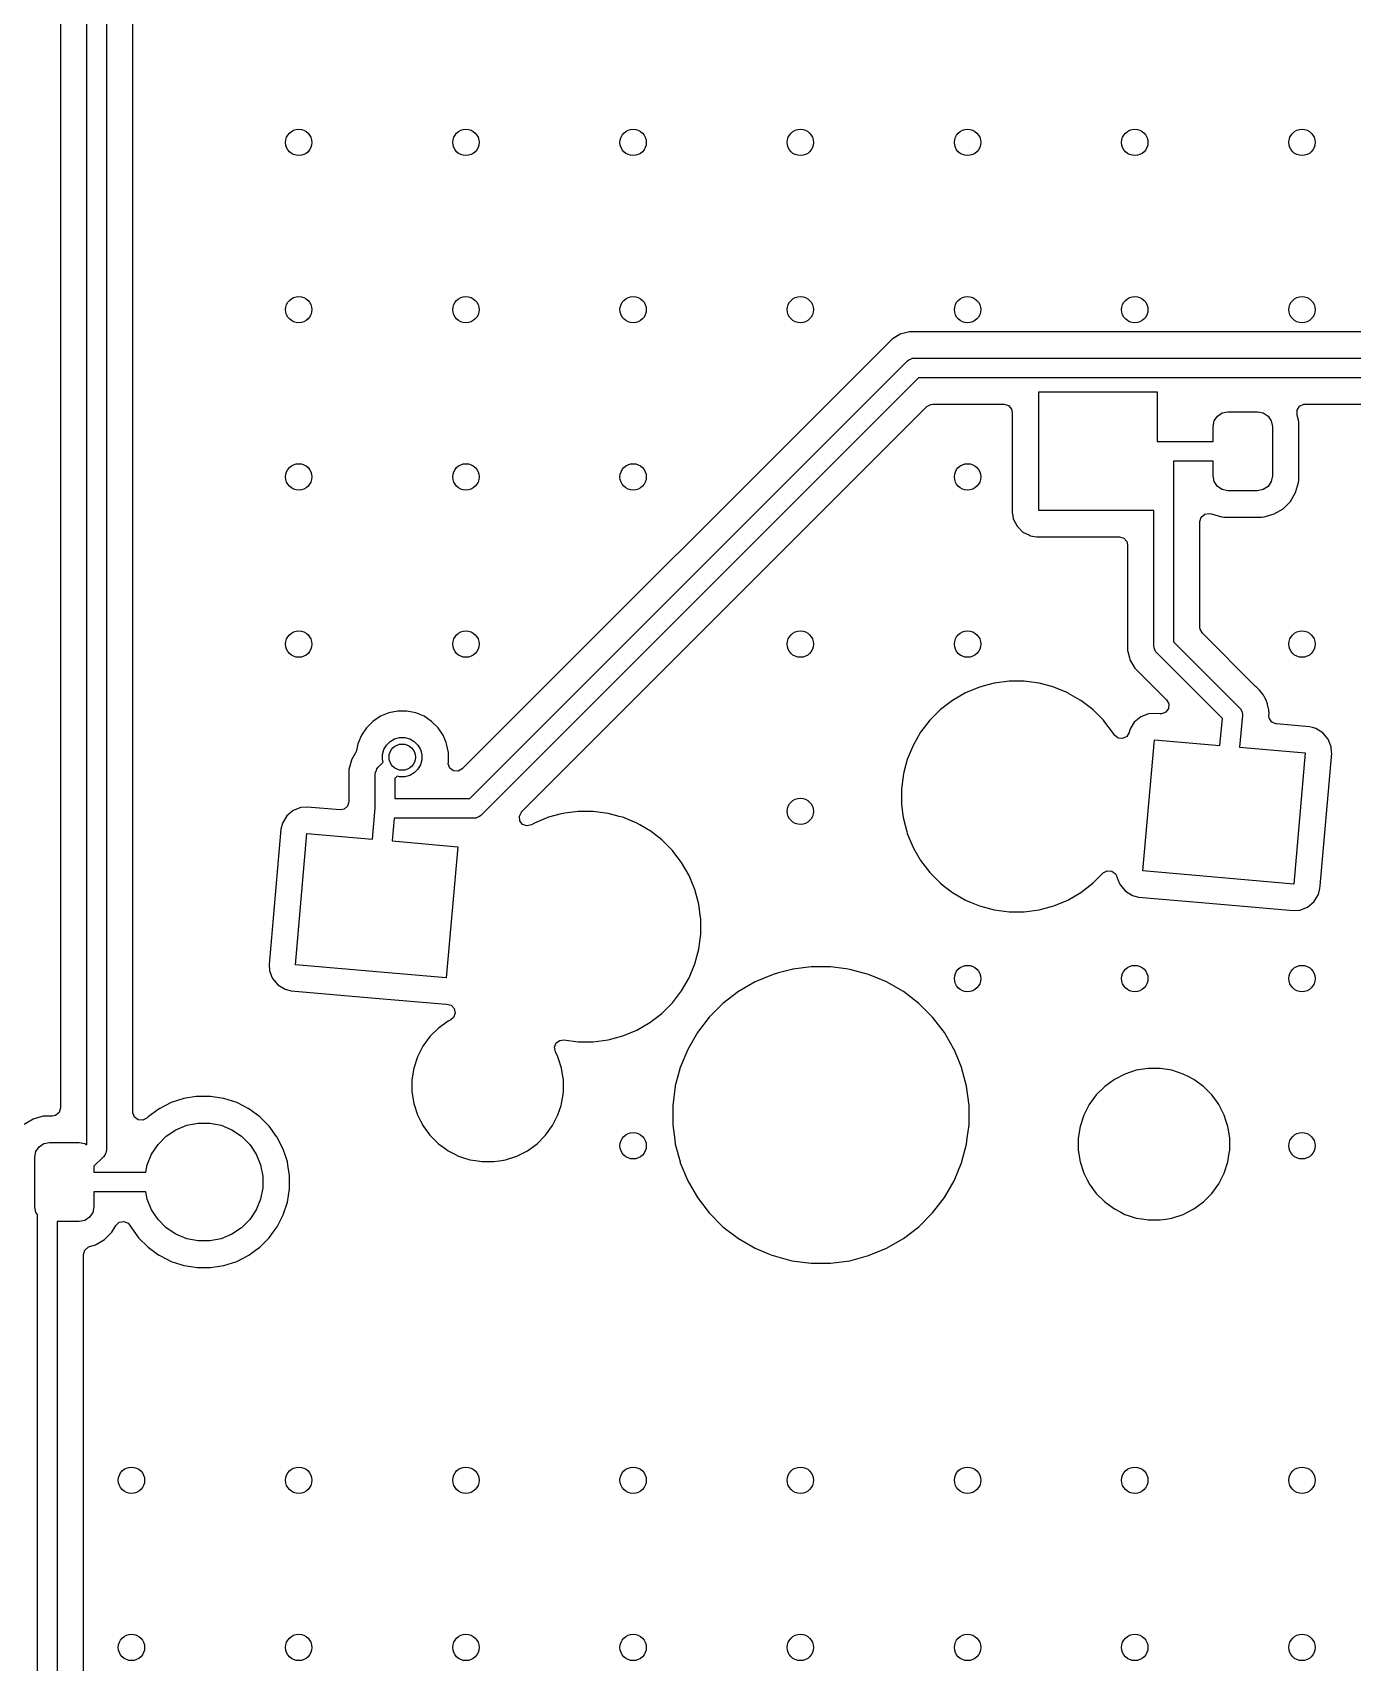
# Model space of a CAD drawing. Extents: x 2.6 to 14.2, y -9.4 to -3.8.
# Drawn here: x 4.124 to 4.913, y -6.439 to -5.465 of the extents above; entities that cross this region are included whole.
import ezdxf

# ---------------------------------------------------------------- set-up
doc = ezdxf.new("R2010")
doc.units = 0
doc.header["$MEASUREMENT"] = 0
doc.layers.add('BLACK', color=7, linetype='CONTINUOUS')

msp = doc.modelspace()

# ---------------------------------------------------------------- linework, layer by layer
at = {"layer": 'BLACK', "linetype": 'CONTINUOUS'}
for p, q in [((4.15646, -6.13001), (4.15646, -5.39039)), ((4.16827, -5.39039), (4.16827, -6.13291)), ((4.14069, -5.40534), (4.14069, -6.10793)), ((4.18404, -6.1105), (4.18404, -5.40534)), ((4.63805, -5.64809), (4.38098, -5.90516)), ((4.64299, -5.64524), (4.63805, -5.64809)), ((4.63805, -5.64809), (4.63805, -5.64809)), ((4.64687, -5.6442), (4.64299, -5.64524)), ((4.64299, -5.64524), (4.64299, -5.64524)), ((4.6485, -5.64376), (4.64687, -5.6442)), ((4.64687, -5.6442), (4.64687, -5.6442)), ((5.07193, -5.64376), (4.6485, -5.64376)), ((4.38555, -5.92289), (4.64718, -5.66126)), ((4.64718, -5.66126), (4.64808, -5.66052)), ((4.64808, -5.66052), (4.64951, -5.65993)), ((4.64951, -5.65993), (4.65021, -5.65964)), ((4.65021, -5.65964), (4.65136, -5.65953)), ((4.65136, -5.65953), (5.08254, -5.65953)), ((4.6538, -5.67134), (4.39217, -5.93298)), ((5.0801, -5.67134), (4.6538, -5.67134)), ((4.72575, -5.75062), (4.72575, -5.67976)), ((4.72575, -5.67976), (4.79662, -5.67976)), ((4.79662, -5.67976), (4.79662, -5.70928)), ((4.41652, -5.93092), (4.65891, -5.68854)), ((4.65891, -5.68854), (4.66132, -5.68722)), ((4.66132, -5.68722), (4.66236, -5.68711)), ((4.66236, -5.68711), (4.7051, -5.68711)), ((4.7051, -5.68711), (4.70774, -5.68788)), ((4.70774, -5.68788), (4.70954, -5.68996)), ((4.70954, -5.68996), (4.70998, -5.69199)), ((4.83555, -5.69224), (4.83894, -5.69157)), ((4.83894, -5.69157), (4.85666, -5.69157)), ((4.85666, -5.69157), (4.86005, -5.69224)), ((4.88025, -5.6906), (4.88175, -5.68829)), ((4.88025, -5.69335), (4.88025, -5.6906)), ((4.88175, -5.68829), (4.88425, -5.68715)), ((4.88425, -5.68715), (4.88493, -5.68711)), ((4.88493, -5.68711), (4.94059, -5.68711)), ((4.70998, -5.69199), (4.70998, -5.75186)), ((4.83008, -5.70043), (4.83076, -5.69704)), ((4.83008, -5.70928), (4.83008, -5.70043)), ((4.83076, -5.69704), (4.83268, -5.69416)), ((4.83268, -5.69416), (4.83555, -5.69224)), ((4.86005, -5.69224), (4.86292, -5.69416)), ((4.86292, -5.69416), (4.86484, -5.69704)), ((4.86484, -5.69704), (4.86552, -5.70043)), ((4.86552, -5.70043), (4.86552, -5.72995)), ((4.88031, -5.69357), (4.88025, -5.69335)), ((4.88117, -5.69654), (4.88031, -5.69357)), ((4.88128, -5.69794), (4.88117, -5.69654)), ((4.88128, -5.73244), (4.88128, -5.69794)), ((4.79662, -5.70928), (4.83008, -5.70928)), ((4.83008, -5.72109), (4.80646, -5.72109)), ((4.80646, -5.72109), (4.80646, -5.82914)), ((4.83008, -5.72995), (4.83008, -5.72109)), ((4.83076, -5.73334), (4.83008, -5.72995)), ((4.86552, -5.72995), (4.86484, -5.73334)), ((4.83268, -5.73622), (4.83076, -5.73334)), ((4.83555, -5.73814), (4.83268, -5.73622)), ((4.83894, -5.73881), (4.83555, -5.73814)), ((4.85666, -5.73881), (4.83894, -5.73881)), ((4.86005, -5.73814), (4.85666, -5.73881)), ((4.86292, -5.73622), (4.86005, -5.73814)), ((4.86484, -5.73334), (4.86292, -5.73622)), ((4.87627, -5.74517), (4.87944, -5.73981)), ((4.87944, -5.73981), (4.88117, -5.73384)), ((4.88117, -5.73384), (4.88128, -5.73244)), ((4.86652, -5.75273), (4.87187, -5.74957)), ((4.87187, -5.74957), (4.87627, -5.74517)), ((4.70998, -5.75186), (4.71031, -5.75389)), ((4.71031, -5.75389), (4.71057, -5.75556)), ((4.71057, -5.75556), (4.71284, -5.76001)), ((4.71284, -5.76001), (4.71284, -5.76001)), ((4.71284, -5.76001), (4.71284, -5.76001)), ((4.71284, -5.76001), (4.71637, -5.76354)), ((4.79465, -5.75062), (4.72575, -5.75062)), ((4.79465, -5.83158), (4.79465, -5.75062)), ((4.82223, -5.7572), (4.823, -5.75456)), ((4.82223, -5.82058), (4.82223, -5.7572)), ((4.823, -5.75456), (4.82508, -5.75276)), ((4.82508, -5.75276), (4.8278, -5.75237)), ((4.8278, -5.75237), (4.82905, -5.75272)), ((4.82905, -5.75272), (4.82908, -5.75273)), ((4.82908, -5.75273), (4.82908, -5.75273)), ((4.82908, -5.75273), (4.83506, -5.75447)), ((4.83506, -5.75447), (4.83645, -5.75458)), ((4.83645, -5.75458), (4.85914, -5.75458)), ((4.85914, -5.75458), (4.86054, -5.75447)), ((4.86054, -5.75447), (4.86652, -5.75273)), ((4.71637, -5.76354), (4.71637, -5.76354)), ((4.71637, -5.76354), (4.71637, -5.76354)), ((4.71637, -5.76354), (4.7202, -5.76549)), ((4.7202, -5.76549), (4.72082, -5.76581)), ((4.72082, -5.76581), (4.72451, -5.76639)), ((4.72451, -5.76639), (4.72451, -5.76639)), ((4.72451, -5.76639), (4.774, -5.76639)), ((4.774, -5.76639), (4.77664, -5.76716)), ((4.77664, -5.76716), (4.77844, -5.76924)), ((4.77844, -5.76924), (4.77888, -5.77127)), ((4.77888, -5.77127), (4.77888, -5.83444)), ((4.82234, -5.82162), (4.82223, -5.82058)), ((4.82366, -5.82404), (4.82234, -5.82162)), ((4.85541, -5.85579), (4.82366, -5.82404)), ((4.77888, -5.83444), (4.77902, -5.83496)), ((4.77902, -5.83496), (4.78006, -5.83882)), ((4.79476, -5.83273), (4.79465, -5.83158)), ((4.79564, -5.83486), (4.79476, -5.83273)), ((4.79638, -5.83576), (4.79564, -5.83486)), ((4.83561, -5.87498), (4.79638, -5.83576)), ((4.80646, -5.82914), (4.8459, -5.86858)), ((4.78006, -5.83882), (4.78027, -5.83963)), ((4.78027, -5.83963), (4.78036, -5.83995)), ((4.78036, -5.83995), (4.78321, -5.84489)), ((4.78321, -5.84489), (4.79745, -5.85912)), ((4.69037, -5.85625), (4.68202, -5.85971)), ((4.69543, -5.85489), (4.69037, -5.85625)), ((4.69909, -5.85391), (4.69543, -5.85489)), ((4.69952, -5.85385), (4.69909, -5.85391)), ((4.70805, -5.85273), (4.69952, -5.85385)), ((4.71708, -5.85273), (4.70805, -5.85273)), ((4.70805, -5.85273), (4.70805, -5.85273)), ((4.72454, -5.85371), (4.71708, -5.85273)), ((4.71708, -5.85273), (4.71708, -5.85273)), ((4.72604, -5.85391), (4.72454, -5.85371)), ((4.7337, -5.85596), (4.72604, -5.85391)), ((4.73477, -5.85625), (4.7337, -5.85596)), ((4.74311, -5.85971), (4.73477, -5.85625)), ((4.85606, -5.85633), (4.85541, -5.85579)), ((4.8565, -5.85664), (4.85606, -5.85633)), ((4.85772, -5.8581), (4.8565, -5.85664)), ((4.6742, -5.86422), (4.66703, -5.86972)), ((4.68202, -5.85971), (4.6742, -5.86422)), ((4.68202, -5.85971), (4.68202, -5.85971)), ((4.74367, -5.86003), (4.74311, -5.85971)), ((4.74311, -5.85971), (4.74311, -5.85971)), ((4.75063, -5.86405), (4.74367, -5.86003)), ((4.75094, -5.86422), (4.75063, -5.86405)), ((4.7581, -5.86972), (4.75094, -5.86422)), ((4.79745, -5.85912), (4.80223, -5.86391)), ((4.80223, -5.86391), (4.80355, -5.86633)), ((4.80355, -5.86633), (4.80335, -5.86907)), ((4.85907, -5.85945), (4.85772, -5.8581)), ((4.85955, -5.86028), (4.85907, -5.85945)), ((4.86017, -5.86101), (4.85955, -5.86028)), ((4.86097, -5.86274), (4.86017, -5.86101)), ((4.86192, -5.86439), (4.86097, -5.86274)), ((4.86217, -5.86532), (4.86192, -5.86439)), ((4.86258, -5.86618), (4.86217, -5.86532)), ((4.86286, -5.86781), (4.86258, -5.86618)), ((4.32756, -5.87673), (4.32372, -5.88057)), ((4.33207, -5.87371), (4.32756, -5.87673)), ((4.32756, -5.87673), (4.32756, -5.87673)), ((4.33709, -5.87163), (4.33207, -5.87371)), ((4.33207, -5.87371), (4.33207, -5.87371)), ((4.34242, -5.87057), (4.33709, -5.87163)), ((4.33709, -5.87163), (4.33709, -5.87163)), ((4.34785, -5.87057), (4.34242, -5.87057)), ((4.34242, -5.87057), (4.34242, -5.87057)), ((4.35318, -5.87163), (4.34785, -5.87057)), ((4.34785, -5.87057), (4.34785, -5.87057)), ((4.3582, -5.87371), (4.35318, -5.87163)), ((4.35318, -5.87163), (4.35318, -5.87163)), ((4.36272, -5.87673), (4.3582, -5.87371)), ((4.3582, -5.87371), (4.3582, -5.87371)), ((4.36656, -5.88057), (4.36272, -5.87673)), ((4.36272, -5.87673), (4.36272, -5.87673)), ((4.66064, -5.87611), (4.65514, -5.88328)), ((4.66703, -5.86972), (4.66064, -5.87611)), ((4.76449, -5.87611), (4.7581, -5.86972)), ((4.7581, -5.86972), (4.7581, -5.86972)), ((4.76534, -5.87722), (4.76449, -5.87611)), ((4.76449, -5.87611), (4.76449, -5.87611)), ((4.76449, -5.87611), (4.76449, -5.87611)), ((4.78675, -5.87407), (4.78292, -5.87728)), ((4.79138, -5.8722), (4.78675, -5.87407)), ((4.79511, -5.87194), (4.79138, -5.8722)), ((4.79836, -5.87223), (4.79511, -5.87194)), ((4.79913, -5.87223), (4.79836, -5.87223)), ((4.80171, -5.87127), (4.79913, -5.87223)), ((4.80335, -5.86907), (4.80171, -5.87127)), ((4.83419, -5.89119), (4.83561, -5.87498)), ((4.8459, -5.86858), (4.84664, -5.86947)), ((4.84761, -5.87327), (4.84595, -5.89222)), ((4.84664, -5.86947), (4.84674, -5.86972)), ((4.84674, -5.86972), (4.84691, -5.86992)), ((4.84691, -5.86992), (4.84718, -5.87077)), ((4.84718, -5.87077), (4.84752, -5.8716)), ((4.84752, -5.8716), (4.84752, -5.87186)), ((4.84752, -5.87186), (4.8476, -5.87211)), ((4.8476, -5.87211), (4.84761, -5.87327)), ((4.86287, -5.86785), (4.86286, -5.86781)), ((4.86296, -5.86827), (4.86287, -5.86785)), ((4.8634, -5.8699), (4.86296, -5.86827)), ((4.8634, -5.87043), (4.8634, -5.8699)), ((4.8634, -5.8699), (4.8634, -5.8699)), ((4.86341, -5.87048), (4.8634, -5.87043)), ((4.8634, -5.8705), (4.86341, -5.87048)), ((4.86341, -5.87089), (4.8634, -5.8705)), ((4.86357, -5.8718), (4.86341, -5.87089)), ((4.86344, -5.87327), (4.86357, -5.8718)), ((4.86344, -5.87351), (4.86344, -5.87327)), ((4.86362, -5.87448), (4.86344, -5.87351)), ((4.86366, -5.87489), (4.86362, -5.87448)), ((4.8637, -5.87495), (4.86366, -5.87489)), ((4.86372, -5.87508), (4.8637, -5.87495)), ((4.86447, -5.87611), (4.86372, -5.87508)), ((4.86518, -5.87718), (4.86447, -5.87611)), ((4.3207, -5.88509), (4.31862, -5.89011)), ((4.32372, -5.88057), (4.3207, -5.88509)), ((4.3207, -5.88509), (4.3207, -5.88509)), ((4.32372, -5.88057), (4.32372, -5.88057)), ((4.34062, -5.88724), (4.3436, -5.88644)), ((4.3436, -5.88644), (4.34668, -5.88644)), ((4.34668, -5.88644), (4.34966, -5.88724)), ((4.36958, -5.88509), (4.36656, -5.88057)), ((4.36656, -5.88057), (4.36656, -5.88057)), ((4.37137, -5.88943), (4.36958, -5.88509)), ((4.36958, -5.88509), (4.36958, -5.88509)), ((4.65514, -5.88328), (4.65062, -5.8911)), ((4.76999, -5.88328), (4.76534, -5.87722)), ((4.77082, -5.88472), (4.76999, -5.88328)), ((4.76999, -5.88328), (4.76999, -5.88328)), ((4.76999, -5.88328), (4.76999, -5.88328)), ((4.77106, -5.88509), (4.77082, -5.88472)), ((4.77321, -5.8868), (4.77106, -5.88509)), ((4.7784, -5.88583), (4.77595, -5.88708)), ((4.77979, -5.88346), (4.7784, -5.88583)), ((4.78027, -5.88152), (4.77979, -5.88346)), ((4.78292, -5.87728), (4.78027, -5.88152)), ((4.78027, -5.88152), (4.78027, -5.88152)), ((4.86527, -5.87722), (4.86518, -5.87718)), ((4.86534, -5.87731), (4.86527, -5.87722)), ((4.86653, -5.87777), (4.86534, -5.87731)), ((4.8677, -5.87829), (4.86653, -5.87777)), ((4.8678, -5.87827), (4.8677, -5.87829)), ((4.8679, -5.87831), (4.8678, -5.87827)), ((4.88778, -5.88005), (4.8679, -5.87831)), ((4.88959, -5.8805), (4.88778, -5.88005)), ((4.88778, -5.88005), (4.88778, -5.88005)), ((4.88778, -5.88005), (4.88778, -5.88005)), ((4.88778, -5.88005), (4.88778, -5.88005)), ((4.89141, -5.88095), (4.88959, -5.8805)), ((4.89565, -5.8836), (4.89141, -5.88095)), ((4.89141, -5.88095), (4.89141, -5.88095)), ((4.89886, -5.88743), (4.89565, -5.8836)), ((4.31726, -5.89561), (4.3149, -5.8997)), ((4.31778, -5.89432), (4.31726, -5.89561)), ((4.31782, -5.89412), (4.31777, -5.89425)), ((4.31777, -5.89425), (4.31778, -5.89432)), ((4.31862, -5.89011), (4.31782, -5.89412)), ((4.31862, -5.89011), (4.31862, -5.89011)), ((4.33343, -5.89661), (4.33423, -5.89363)), ((4.33423, -5.89363), (4.33577, -5.89096)), ((4.33577, -5.89096), (4.33795, -5.88878)), ((4.33795, -5.88878), (4.34062, -5.88724)), ((4.34966, -5.88724), (4.35233, -5.88878)), ((4.35233, -5.88878), (4.35451, -5.89096)), ((4.35451, -5.89096), (4.35605, -5.89363)), ((4.35605, -5.89363), (4.35685, -5.89661)), ((4.37166, -5.89011), (4.37137, -5.88943)), ((4.37272, -5.89544), (4.37166, -5.89011)), ((4.37166, -5.89011), (4.37166, -5.89011)), ((4.37166, -5.89011), (4.37166, -5.89011)), ((4.37272, -5.90087), (4.37272, -5.89544)), ((4.65062, -5.8911), (4.64717, -5.89945)), ((4.65062, -5.8911), (4.65062, -5.8911)), ((4.77595, -5.88708), (4.77321, -5.8868)), ((4.7881, -5.9662), (4.79497, -5.88776)), ((4.79497, -5.88776), (4.83419, -5.89119)), ((4.84595, -5.89222), (4.88517, -5.89565)), ((4.88517, -5.89565), (4.87831, -5.97409)), ((4.89406, -5.975), (4.90099, -5.89579)), ((4.90073, -5.89206), (4.89886, -5.88743)), ((4.90096, -5.89542), (4.90073, -5.89206)), ((4.90099, -5.89579), (4.90096, -5.89542)), ((4.31472, -5.90001), (4.31324, -5.90552)), ((4.31324, -5.90552), (4.31324, -5.90552)), ((4.31324, -5.90552), (4.31324, -5.92484)), ((4.3149, -5.8997), (4.31472, -5.90001)), ((4.31472, -5.90001), (4.31472, -5.90001)), ((4.31472, -5.90001), (4.31472, -5.90001)), ((4.31472, -5.90001), (4.31472, -5.90001)), ((4.3149, -5.8997), (4.3149, -5.8997)), ((4.32913, -5.90722), (4.32966, -5.90593)), ((4.32966, -5.90593), (4.33001, -5.90509)), ((4.33001, -5.90509), (4.33074, -5.9042)), ((4.33074, -5.9042), (4.33381, -5.90113)), ((4.33343, -5.8997), (4.33343, -5.89661)), ((4.33381, -5.90113), (4.33343, -5.8997)), ((4.35451, -5.90534), (4.35233, -5.90752)), ((4.35605, -5.90267), (4.35451, -5.90534)), ((4.35685, -5.8997), (4.35605, -5.90267)), ((4.35685, -5.89661), (4.35685, -5.8997)), ((4.37266, -5.90206), (4.37272, -5.90111)), ((4.37362, -5.90464), (4.37266, -5.90206)), ((4.37269, -5.90111), (4.37272, -5.90087)), ((4.37272, -5.90111), (4.37269, -5.90111)), ((4.37582, -5.90628), (4.37362, -5.90464)), ((4.38098, -5.90516), (4.37856, -5.90648)), ((4.64635, -5.90248), (4.64513, -5.90705)), ((4.64717, -5.89945), (4.64635, -5.90248)), ((4.32901, -5.90837), (4.32913, -5.90722)), ((4.32901, -5.92854), (4.32901, -5.90837)), ((4.34216, -5.90948), (4.34082, -5.91082)), ((4.34082, -5.91082), (4.34082, -5.92289)), ((4.3436, -5.90986), (4.34216, -5.90948)), ((4.34668, -5.90986), (4.3436, -5.90986)), ((4.34966, -5.90907), (4.34668, -5.90986)), ((4.35233, -5.90752), (4.34966, -5.90907)), ((4.37856, -5.90648), (4.37582, -5.90628)), ((4.64483, -5.90818), (4.64365, -5.91713)), ((4.64513, -5.90705), (4.64483, -5.90818)), ((4.64483, -5.90818), (4.64483, -5.90818)), ((4.31324, -5.92484), (4.31247, -5.92748)), ((4.34082, -5.92289), (4.38555, -5.92289)), ((4.64365, -5.91713), (4.64365, -5.92617)), ((4.27611, -5.93333), (4.27346, -5.93756)), ((4.27993, -5.93012), (4.27611, -5.93333)), ((4.28456, -5.92824), (4.27993, -5.93012)), ((4.28829, -5.92798), (4.28456, -5.92824)), ((4.30794, -5.9297), (4.28829, -5.92798)), ((4.31039, -5.92928), (4.30794, -5.9297)), ((4.31247, -5.92748), (4.31039, -5.92928)), ((4.32738, -5.94723), (4.32901, -5.92854)), ((4.34033, -5.9347), (4.33914, -5.94826)), ((4.38799, -5.9347), (4.34033, -5.9347)), ((4.38914, -5.93459), (4.38799, -5.9347)), ((4.39003, -5.93423), (4.38914, -5.93459)), ((4.39127, -5.93371), (4.39003, -5.93423)), ((4.39217, -5.93298), (4.39127, -5.93371)), ((4.41518, -5.93345), (4.41644, -5.931)), ((4.41544, -5.93619), (4.41518, -5.93345)), ((4.41644, -5.931), (4.41652, -5.93092)), ((4.4326, -5.93408), (4.42426, -5.93754)), ((4.4402, -5.93204), (4.4326, -5.93408)), ((4.44133, -5.93174), (4.4402, -5.93204)), ((4.44237, -5.93161), (4.44133, -5.93174)), ((4.45028, -5.93056), (4.44237, -5.93161)), ((4.45029, -5.93056), (4.45028, -5.93056)), ((4.45932, -5.93056), (4.45029, -5.93056)), ((4.46678, -5.93155), (4.45932, -5.93056)), ((4.45932, -5.93056), (4.45932, -5.93056)), ((4.46828, -5.93174), (4.46678, -5.93155)), ((4.47495, -5.93353), (4.46828, -5.93174)), ((4.477, -5.93408), (4.47495, -5.93353)), ((4.48535, -5.93754), (4.477, -5.93408)), ((4.64365, -5.92617), (4.64455, -5.933)), ((4.64455, -5.933), (4.64483, -5.93512)), ((4.64483, -5.93512), (4.64683, -5.94259)), ((4.27256, -5.94119), (4.26548, -6.0221)), ((4.27346, -5.93756), (4.27256, -5.94119)), ((4.27256, -5.94119), (4.27256, -5.94119)), ((4.27346, -5.93756), (4.27346, -5.93756)), ((4.28129, -6.02224), (4.28815, -5.9438)), ((4.28815, -5.9438), (4.32738, -5.94723)), ((4.41714, -5.93835), (4.41544, -5.93619)), ((4.41974, -5.93925), (4.41714, -5.93835)), ((4.42241, -5.9386), (4.41974, -5.93925)), ((4.42426, -5.93754), (4.42241, -5.9386)), ((4.42426, -5.93754), (4.42426, -5.93754)), ((4.48719, -5.9386), (4.48535, -5.93754)), ((4.48535, -5.93754), (4.48535, -5.93754)), ((4.49171, -5.94121), (4.48719, -5.9386)), ((4.49317, -5.94205), (4.49171, -5.94121)), ((4.50034, -5.94755), (4.49317, -5.94205)), ((4.64683, -5.94259), (4.64717, -5.94385)), ((4.64717, -5.94385), (4.65062, -5.9522)), ((4.33914, -5.94826), (4.37836, -5.95169)), ((4.37836, -5.95169), (4.3715, -6.03013)), ((4.50673, -5.95394), (4.50034, -5.94755)), ((4.50034, -5.94755), (4.50034, -5.94755)), ((4.50826, -5.95594), (4.50673, -5.95394)), ((4.50673, -5.95394), (4.50673, -5.95394)), ((4.50673, -5.95394), (4.50673, -5.95394)), ((4.65062, -5.9522), (4.65062, -5.9522)), ((4.65062, -5.9522), (4.65163, -5.95394)), ((4.65163, -5.95394), (4.65482, -5.95947)), ((4.51223, -5.96111), (4.50826, -5.95594)), ((4.51674, -5.96893), (4.51223, -5.96111)), ((4.51223, -5.96111), (4.51223, -5.96111)), ((4.51223, -5.96111), (4.51223, -5.96111)), ((4.65482, -5.95947), (4.65514, -5.96002)), ((4.65514, -5.96002), (4.66064, -5.96719)), ((4.51675, -5.96893), (4.51674, -5.96893)), ((4.51674, -5.96893), (4.51674, -5.96893)), ((4.51799, -5.97194), (4.51675, -5.96893)), ((4.5202, -5.97728), (4.51799, -5.97194)), ((4.66064, -5.96719), (4.66064, -5.96719)), ((4.66064, -5.96719), (4.66703, -5.97358)), ((4.66703, -5.97358), (4.66703, -5.97358)), ((4.66703, -5.97358), (4.66703, -5.97358)), ((4.66703, -5.97358), (4.66872, -5.97487)), ((4.75094, -5.97908), (4.7581, -5.97358)), ((4.7581, -5.97358), (4.76432, -5.96736)), ((4.76432, -5.96736), (4.76674, -5.96604)), ((4.76674, -5.96604), (4.76948, -5.96623)), ((4.76948, -5.96623), (4.77168, -5.96788)), ((4.77168, -5.96788), (4.7724, -5.96943)), ((4.7724, -5.96943), (4.77241, -5.96943)), ((4.77241, -5.96943), (4.77243, -5.96949)), ((4.77243, -5.96949), (4.77253, -5.96971)), ((4.77253, -5.96971), (4.77255, -5.96979)), ((4.77255, -5.96979), (4.77255, -5.96979)), ((4.77255, -5.96979), (4.77315, -5.97129)), ((4.77315, -5.97129), (4.77413, -5.9737)), ((4.77413, -5.9737), (4.77442, -5.97442)), ((4.77442, -5.97442), (4.77763, -5.97825)), ((4.87831, -5.97409), (4.7881, -5.9662)), ((4.52254, -5.98601), (4.5202, -5.97728)), ((4.66872, -5.97487), (4.6742, -5.97908)), ((4.6742, -5.97908), (4.6742, -5.97908)), ((4.6742, -5.97908), (4.6742, -5.97908)), ((4.6742, -5.97908), (4.68202, -5.98359)), ((4.68202, -5.98359), (4.68202, -5.98359)), ((4.68202, -5.98359), (4.68202, -5.98359)), ((4.68202, -5.98359), (4.68534, -5.98497)), ((4.73477, -5.98705), (4.74311, -5.98359)), ((4.74311, -5.98359), (4.75094, -5.97908)), ((4.77763, -5.97825), (4.78187, -5.98089)), ((4.78187, -5.98089), (4.78549, -5.9818)), ((4.78549, -5.9818), (4.78549, -5.9818)), ((4.78549, -5.9818), (4.78549, -5.9818)), ((4.78549, -5.9818), (4.78549, -5.9818)), ((4.78549, -5.9818), (4.82065, -5.98487)), ((4.89036, -5.98456), (4.89301, -5.98033)), ((4.89301, -5.98033), (4.89391, -5.9767)), ((4.89391, -5.9767), (4.89406, -5.975)), ((4.52341, -5.99262), (4.52254, -5.98601)), ((4.5237, -5.99481), (4.52341, -5.99262)), ((4.68534, -5.98497), (4.69037, -5.98705)), ((4.69037, -5.98705), (4.69909, -5.98939)), ((4.69909, -5.98939), (4.70805, -5.99057)), ((4.70805, -5.99057), (4.70805, -5.99057)), ((4.70805, -5.99057), (4.71708, -5.99057)), ((4.71708, -5.99057), (4.72604, -5.98939)), ((4.71708, -5.99057), (4.71708, -5.99057)), ((4.72604, -5.98939), (4.73477, -5.98705)), ((4.82065, -5.98487), (4.87817, -5.98991)), ((4.87817, -5.98991), (4.8819, -5.98965)), ((4.8819, -5.98965), (4.88653, -5.98777)), ((4.88653, -5.98777), (4.89036, -5.98456)), ((4.52372, -5.99496), (4.5237, -5.99481)), ((4.52372, -6.004), (4.52372, -5.99496)), ((4.5202, -6.02168), (4.52254, -6.01295)), ((4.52254, -6.01295), (4.52372, -6.004)), ((4.26548, -6.0221), (4.26574, -6.02583)), ((4.3715, -6.03013), (4.28129, -6.02224)), ((4.51674, -6.03003), (4.5202, -6.02168)), ((4.26574, -6.02583), (4.26743, -6.03003)), ((4.26743, -6.03003), (4.26761, -6.03046)), ((4.26761, -6.03046), (4.27082, -6.03429)), ((4.51223, -6.03785), (4.51674, -6.03003)), ((4.55624, -6.03254), (4.54619, -6.03834)), ((4.56697, -6.02809), (4.55624, -6.03254)), ((4.55624, -6.03254), (4.55624, -6.03254)), ((4.57026, -6.02721), (4.56697, -6.02809)), ((4.56697, -6.02809), (4.56697, -6.02809)), ((4.57819, -6.02509), (4.57026, -6.02721)), ((4.57875, -6.02501), (4.57819, -6.02509)), ((4.58971, -6.02357), (4.57875, -6.02501)), ((4.60132, -6.02357), (4.58971, -6.02357)), ((4.58971, -6.02357), (4.58971, -6.02357)), ((4.61056, -6.02479), (4.60132, -6.02357)), ((4.60132, -6.02357), (4.60132, -6.02357)), ((4.61284, -6.02509), (4.61056, -6.02479)), ((4.62406, -6.02809), (4.61284, -6.02509)), ((4.63479, -6.03254), (4.62406, -6.02809)), ((4.62406, -6.02809), (4.62406, -6.02809)), ((4.62406, -6.02809), (4.62406, -6.02809)), ((4.64485, -6.03834), (4.63479, -6.03254)), ((4.63479, -6.03254), (4.63479, -6.03254)), ((4.27082, -6.03429), (4.27505, -6.03694)), ((4.27505, -6.03694), (4.27868, -6.03784)), ((4.27868, -6.03784), (4.27868, -6.03784)), ((4.27868, -6.03784), (4.27868, -6.03784)), ((4.27868, -6.03784), (4.27868, -6.03784)), ((4.27868, -6.03784), (4.32893, -6.04224)), ((4.32893, -6.04224), (4.37136, -6.04595)), ((4.50673, -6.04502), (4.51223, -6.03785)), ((4.54619, -6.03834), (4.53697, -6.04542)), ((4.65406, -6.04542), (4.64485, -6.03834)), ((4.37136, -6.04595), (4.37166, -6.04593)), ((4.37166, -6.04593), (4.37435, -6.04652)), ((4.37435, -6.04652), (4.37629, -6.04846)), ((4.37687, -6.05115), (4.3759, -6.05373)), ((4.37629, -6.04846), (4.37687, -6.05115)), ((4.49317, -6.05691), (4.50034, -6.05141)), ((4.50034, -6.05141), (4.50673, -6.04502)), ((4.50034, -6.05141), (4.50034, -6.05141)), ((4.50034, -6.05141), (4.50034, -6.05141)), ((4.50673, -6.04502), (4.50673, -6.04502)), ((4.50673, -6.04502), (4.50673, -6.04502)), ((4.53697, -6.04542), (4.52876, -6.05363)), ((4.53697, -6.04542), (4.53697, -6.04542)), ((4.66227, -6.05363), (4.65406, -6.04542)), ((4.65406, -6.04542), (4.65406, -6.04542)), ((4.36677, -6.06019), (4.36173, -6.06523)), ((4.37254, -6.056), (4.36677, -6.06019)), ((4.36677, -6.06019), (4.36677, -6.06019)), ((4.37422, -6.05515), (4.37254, -6.056)), ((4.3759, -6.05373), (4.37422, -6.05515)), ((4.477, -6.06488), (4.48535, -6.06142)), ((4.48535, -6.06142), (4.49317, -6.05691)), ((4.52876, -6.05363), (4.52169, -6.06284)), ((4.52876, -6.05363), (4.52876, -6.05363)), ((4.66934, -6.06284), (4.66227, -6.05363)), ((4.66227, -6.05363), (4.66227, -6.05363)), ((4.35754, -6.071), (4.3543, -6.07735)), ((4.36173, -6.06523), (4.35754, -6.071)), ((4.36173, -6.06523), (4.36173, -6.06523)), ((4.4362, -6.07162), (4.43724, -6.06907)), ((4.43671, -6.07432), (4.4362, -6.07162)), ((4.43724, -6.06907), (4.43948, -6.06749)), ((4.43948, -6.06749), (4.4417, -6.06727)), ((4.4417, -6.06727), (4.45029, -6.0684)), ((4.45029, -6.0684), (4.45029, -6.0684)), ((4.45029, -6.0684), (4.45932, -6.0684)), ((4.45932, -6.0684), (4.46828, -6.06722)), ((4.45932, -6.0684), (4.45932, -6.0684)), ((4.46828, -6.06722), (4.477, -6.06488)), ((4.52169, -6.06284), (4.51588, -6.0729)), ((4.6749, -6.07246), (4.66934, -6.06284)), ((4.3543, -6.07735), (4.3521, -6.08414)), ((4.3543, -6.07735), (4.3543, -6.07735)), ((4.43825, -6.07735), (4.43671, -6.07432)), ((4.43865, -6.07857), (4.43825, -6.07735)), ((4.43825, -6.07735), (4.43825, -6.07735)), ((4.44046, -6.08414), (4.43865, -6.07857)), ((4.51588, -6.0729), (4.51144, -6.08363)), ((4.51588, -6.0729), (4.51588, -6.0729)), ((4.67515, -6.0729), (4.6749, -6.07246)), ((4.67734, -6.07818), (4.67515, -6.0729)), ((4.67939, -6.08313), (4.67734, -6.07818)), ((4.3521, -6.08414), (4.35098, -6.09118)), ((4.35098, -6.09118), (4.35098, -6.09831)), ((4.44088, -6.08678), (4.44046, -6.08414)), ((4.44157, -6.09118), (4.44088, -6.08678)), ((4.44157, -6.09831), (4.44157, -6.09118)), ((4.51144, -6.08363), (4.50846, -6.09472)), ((4.51144, -6.08363), (4.51144, -6.08363)), ((4.6796, -6.08363), (4.67939, -6.08313)), ((4.6826, -6.09485), (4.6796, -6.08363)), ((4.77101, -6.09086), (4.76525, -6.09505)), ((4.77737, -6.08763), (4.77101, -6.09086)), ((4.78415, -6.08542), (4.77737, -6.08763)), ((4.77737, -6.08763), (4.77737, -6.08763)), ((4.79119, -6.08431), (4.78415, -6.08542)), ((4.79832, -6.08431), (4.79119, -6.08431)), ((4.79119, -6.08431), (4.79119, -6.08431)), ((4.80536, -6.08542), (4.79832, -6.08431)), ((4.79832, -6.08431), (4.79832, -6.08431)), ((4.81214, -6.08763), (4.80536, -6.08542)), ((4.8156, -6.08939), (4.81214, -6.08763)), ((4.81214, -6.08763), (4.81214, -6.08763)), ((4.81849, -6.09086), (4.8156, -6.08939)), ((4.82426, -6.09505), (4.81849, -6.09086)), ((4.81849, -6.09086), (4.81849, -6.09086)), ((4.81849, -6.09086), (4.81849, -6.09086)), ((4.22189, -6.10109), (4.21455, -6.10226)), ((4.22251, -6.101), (4.22189, -6.10109)), ((4.23057, -6.101), (4.22251, -6.101)), ((4.23166, -6.10117), (4.23057, -6.101)), ((4.23853, -6.10226), (4.23166, -6.10117)), ((4.35098, -6.09831), (4.3521, -6.10535)), ((4.44046, -6.10535), (4.44112, -6.10114)), ((4.44112, -6.10114), (4.44157, -6.09831)), ((4.50843, -6.09485), (4.50691, -6.10637)), ((4.50846, -6.09472), (4.50843, -6.09485)), ((4.50843, -6.09485), (4.50843, -6.09485)), ((4.68412, -6.10637), (4.6826, -6.09485)), ((4.76021, -6.1001), (4.75601, -6.10586)), ((4.76525, -6.09505), (4.76021, -6.1001)), ((4.76021, -6.1001), (4.76021, -6.1001)), ((4.76525, -6.09505), (4.76525, -6.09505)), ((4.8293, -6.1001), (4.82426, -6.09505)), ((4.82426, -6.09505), (4.82426, -6.09505)), ((4.83265, -6.1047), (4.8293, -6.1001)), ((4.8293, -6.1001), (4.8293, -6.1001)), ((4.13992, -6.11056), (4.13784, -6.11237)), ((4.14069, -6.10793), (4.13992, -6.11056)), ((4.18405, -6.11085), (4.18404, -6.1105)), ((4.18501, -6.11343), (4.18405, -6.11085)), ((4.1997, -6.10841), (4.19318, -6.11314)), ((4.20688, -6.10475), (4.1997, -6.10841)), ((4.21455, -6.10226), (4.20688, -6.10475)), ((4.24619, -6.10475), (4.23853, -6.10226)), ((4.25051, -6.10694), (4.24619, -6.10475)), ((4.25337, -6.10841), (4.25051, -6.10694)), ((4.25989, -6.11314), (4.25337, -6.10841)), ((4.25337, -6.10841), (4.25337, -6.10841)), ((4.25337, -6.10841), (4.25337, -6.10841)), ((4.3521, -6.10535), (4.3543, -6.11213)), ((4.43825, -6.11213), (4.44013, -6.10637)), ((4.44013, -6.10637), (4.44046, -6.10535)), ((4.50691, -6.10637), (4.50691, -6.11798)), ((4.68412, -6.11798), (4.68412, -6.10637)), ((4.75601, -6.10586), (4.75278, -6.11222)), ((4.83349, -6.10586), (4.83265, -6.1047)), ((4.83551, -6.10982), (4.83349, -6.10586)), ((4.83673, -6.11222), (4.83551, -6.10982)), ((4.12436, -6.11465), (4.119, -6.11782)), ((4.13033, -6.11292), (4.12436, -6.11465)), ((4.12436, -6.11465), (4.12436, -6.11465)), ((4.13173, -6.11281), (4.13033, -6.11292)), ((4.13581, -6.11281), (4.13173, -6.11281)), ((4.13173, -6.11281), (4.13173, -6.11281)), ((4.13784, -6.11237), (4.13581, -6.11281)), ((4.18722, -6.11508), (4.18501, -6.11343)), ((4.18996, -6.11527), (4.18722, -6.11508)), ((4.19237, -6.11395), (4.18996, -6.11527)), ((4.19318, -6.11314), (4.19237, -6.11395)), ((4.19318, -6.11314), (4.19318, -6.11314)), ((4.20984, -6.12095), (4.21625, -6.11829)), ((4.21625, -6.11829), (4.22307, -6.11693)), ((4.22307, -6.11693), (4.23001, -6.11693)), ((4.23001, -6.11693), (4.23683, -6.11829)), ((4.23683, -6.11829), (4.24324, -6.12095)), ((4.26559, -6.11884), (4.25989, -6.11314)), ((4.27003, -6.12494), (4.26559, -6.11884)), ((4.3543, -6.11213), (4.3543, -6.11213)), ((4.3543, -6.11213), (4.35613, -6.11572)), ((4.35613, -6.11572), (4.3572, -6.11782)), ((4.3572, -6.11782), (4.35754, -6.11848)), ((4.35754, -6.11848), (4.36173, -6.12425)), ((4.43083, -6.12425), (4.43502, -6.11848)), ((4.43502, -6.11848), (4.43825, -6.11213)), ((4.50691, -6.11798), (4.50809, -6.1269)), ((4.68306, -6.12604), (4.68412, -6.11798)), ((4.75057, -6.119), (4.74946, -6.12604)), ((4.75278, -6.11222), (4.75057, -6.119)), ((4.75278, -6.11222), (4.75278, -6.11222)), ((4.83777, -6.11541), (4.83673, -6.11222)), ((4.83673, -6.11222), (4.83673, -6.11222)), ((4.83893, -6.119), (4.83777, -6.11541)), ((4.83927, -6.1211), (4.83893, -6.119)), ((4.12795, -6.13117), (4.13083, -6.12925)), ((4.13083, -6.12925), (4.13422, -6.12857)), ((4.13422, -6.12857), (4.15193, -6.12857)), ((4.15193, -6.12857), (4.15532, -6.12925)), ((4.15532, -6.12925), (4.15646, -6.13001)), ((4.19529, -6.13549), (4.19915, -6.12972)), ((4.19915, -6.12972), (4.20406, -6.12481)), ((4.20406, -6.12481), (4.20984, -6.12095)), ((4.24324, -6.12095), (4.24902, -6.12481)), ((4.24902, -6.12481), (4.25393, -6.12972)), ((4.25393, -6.12972), (4.25779, -6.13549)), ((4.27033, -6.12536), (4.27003, -6.12494)), ((4.27244, -6.1295), (4.27033, -6.12536)), ((4.27399, -6.13254), (4.27244, -6.1295)), ((4.36173, -6.12425), (4.36173, -6.12425)), ((4.36173, -6.12425), (4.36677, -6.12929)), ((4.36677, -6.12929), (4.36677, -6.12929)), ((4.36677, -6.12929), (4.37153, -6.13275)), ((4.42002, -6.13348), (4.42578, -6.12929)), ((4.42578, -6.12929), (4.43083, -6.12425)), ((4.50809, -6.1269), (4.50843, -6.1295)), ((4.50843, -6.1295), (4.5113, -6.14021)), ((4.6796, -6.14071), (4.6826, -6.1295)), ((4.6826, -6.1295), (4.68306, -6.12604)), ((4.74946, -6.12604), (4.74946, -6.13317)), ((4.84005, -6.12604), (4.83927, -6.1211)), ((4.84005, -6.13317), (4.84005, -6.12604)), ((4.12536, -6.13743), (4.12603, -6.13404)), ((4.12536, -6.16696), (4.12536, -6.13743)), ((4.12603, -6.13404), (4.12795, -6.13117)), ((4.16654, -6.13708), (4.16079, -6.14283)), ((4.16728, -6.13619), (4.16654, -6.13708)), ((4.1679, -6.13468), (4.16728, -6.13619)), ((4.16816, -6.13406), (4.1679, -6.13468)), ((4.16827, -6.13291), (4.16816, -6.13406)), ((4.19263, -6.14191), (4.19529, -6.13549)), ((4.25779, -6.13549), (4.26045, -6.14191)), ((4.27529, -6.13654), (4.27399, -6.13254)), ((4.27399, -6.13254), (4.27399, -6.13254)), ((4.27399, -6.13254), (4.27399, -6.13254)), ((4.27648, -6.14021), (4.27529, -6.13654)), ((4.37153, -6.13275), (4.37254, -6.13348)), ((4.37254, -6.13348), (4.37669, -6.1356)), ((4.37669, -6.1356), (4.37889, -6.13672)), ((4.37889, -6.13672), (4.37889, -6.13672)), ((4.37889, -6.13672), (4.38114, -6.13745)), ((4.38114, -6.13745), (4.38567, -6.13892)), ((4.38567, -6.13892), (4.38893, -6.13944)), ((4.38893, -6.13944), (4.39271, -6.14004)), ((4.39271, -6.14004), (4.39271, -6.14004)), ((4.39271, -6.14004), (4.39984, -6.14004)), ((4.39984, -6.14004), (4.40335, -6.13948)), ((4.40335, -6.13948), (4.40688, -6.13892)), ((4.40688, -6.13892), (4.41366, -6.13672)), ((4.41366, -6.13672), (4.42002, -6.13348)), ((4.74946, -6.13317), (4.75057, -6.14021)), ((4.83893, -6.14021), (4.83977, -6.13495)), ((4.83977, -6.13495), (4.84005, -6.13317)), ((4.16079, -6.14283), (4.16079, -6.14629)), ((4.16079, -6.14629), (4.19176, -6.14629)), ((4.19176, -6.14629), (4.19263, -6.14191)), ((4.26045, -6.14191), (4.2618, -6.14872)), ((4.2618, -6.14872), (4.2618, -6.15567)), ((4.27702, -6.14361), (4.27648, -6.14021)), ((4.27774, -6.14817), (4.27702, -6.14361)), ((4.27774, -6.15623), (4.27774, -6.14817)), ((4.5113, -6.14021), (4.51144, -6.14071)), ((4.51144, -6.14071), (4.51144, -6.14072)), ((4.51144, -6.14072), (4.51588, -6.15144)), ((4.67515, -6.15145), (4.6796, -6.14071)), ((4.75057, -6.14021), (4.75278, -6.14699)), ((4.75278, -6.14699), (4.75278, -6.14699)), ((4.75278, -6.14699), (4.7548, -6.15095)), ((4.83349, -6.15334), (4.83673, -6.14699)), ((4.83673, -6.14699), (4.83893, -6.14021)), ((4.1854, -6.1581), (4.16079, -6.1581)), ((4.16079, -6.1581), (4.16079, -6.16696)), ((4.19176, -6.1581), (4.1854, -6.1581)), ((4.19263, -6.16248), (4.19176, -6.1581)), ((4.2618, -6.15567), (4.26045, -6.16248)), ((4.27648, -6.16419), (4.27774, -6.15623)), ((4.51588, -6.15144), (4.51588, -6.15145)), ((4.51588, -6.15145), (4.52169, -6.1615)), ((4.66934, -6.1615), (4.67515, -6.15145)), ((4.7548, -6.15095), (4.75592, -6.15317)), ((4.75592, -6.15317), (4.75601, -6.15334)), ((4.75601, -6.15334), (4.76021, -6.15911)), ((4.76021, -6.15911), (4.76021, -6.15911)), ((4.76021, -6.15911), (4.76525, -6.16415)), ((4.82426, -6.16415), (4.8293, -6.15911)), ((4.8293, -6.15911), (4.83349, -6.15334)), ((4.12603, -6.17035), (4.12536, -6.16696)), ((4.16079, -6.16696), (4.16012, -6.17035)), ((4.19529, -6.1689), (4.19263, -6.16248)), ((4.19915, -6.17468), (4.19529, -6.1689)), ((4.25779, -6.1689), (4.25393, -6.17468)), ((4.26045, -6.16248), (4.25779, -6.1689)), ((4.27399, -6.17185), (4.27648, -6.16419)), ((4.52169, -6.1615), (4.52876, -6.17072)), ((4.66227, -6.17072), (4.66934, -6.1615)), ((4.76525, -6.16415), (4.76525, -6.16415)), ((4.76525, -6.16415), (4.76962, -6.16733)), ((4.76962, -6.16733), (4.77101, -6.16834)), ((4.77101, -6.16834), (4.77488, -6.17032)), ((4.81214, -6.17158), (4.81849, -6.16834)), ((4.81849, -6.16834), (4.82426, -6.16415)), ((4.12693, -6.17169), (4.12603, -6.17035)), ((4.12693, -6.92031), (4.12693, -6.17169)), ((4.15193, -6.17582), (4.13874, -6.17582)), ((4.13874, -6.17582), (4.13874, -6.91648)), ((4.15532, -6.17514), (4.15193, -6.17582)), ((4.1582, -6.17322), (4.15532, -6.17514)), ((4.16012, -6.17035), (4.1582, -6.17322)), ((4.17155, -6.18217), (4.1739, -6.17819)), ((4.1739, -6.17819), (4.17591, -6.17631)), ((4.17591, -6.17631), (4.17862, -6.17582)), ((4.17862, -6.17582), (4.18116, -6.17687)), ((4.18116, -6.17687), (4.18246, -6.17846)), ((4.18246, -6.17846), (4.18275, -6.17903)), ((4.18275, -6.17903), (4.18749, -6.18555)), ((4.20406, -6.17959), (4.19915, -6.17468)), ((4.25393, -6.17468), (4.24902, -6.17959)), ((4.26805, -6.18217), (4.27033, -6.17903)), ((4.27033, -6.17903), (4.27399, -6.17185)), ((4.52876, -6.17072), (4.52876, -6.17072)), ((4.52876, -6.17072), (4.53697, -6.17893)), ((4.53697, -6.17893), (4.53697, -6.17893)), ((4.53697, -6.17893), (4.54619, -6.186)), ((4.64485, -6.186), (4.65406, -6.17893)), ((4.65406, -6.17893), (4.66227, -6.17072)), ((4.77488, -6.17032), (4.77737, -6.17158)), ((4.77737, -6.17158), (4.77737, -6.17158)), ((4.77737, -6.17158), (4.7792, -6.17218)), ((4.7792, -6.17218), (4.78415, -6.17378)), ((4.78415, -6.17378), (4.78741, -6.1743)), ((4.78741, -6.1743), (4.79119, -6.1749)), ((4.79119, -6.1749), (4.79119, -6.1749)), ((4.79119, -6.1749), (4.79832, -6.1749)), ((4.79832, -6.1749), (4.80189, -6.17433)), ((4.80189, -6.17433), (4.80536, -6.17378)), ((4.80536, -6.17378), (4.81214, -6.17158)), ((4.16179, -6.18974), (4.16715, -6.18657)), ((4.16715, -6.18657), (4.17155, -6.18217)), ((4.18749, -6.18555), (4.19318, -6.19125)), ((4.20984, -6.18345), (4.20406, -6.17959)), ((4.21625, -6.1861), (4.20984, -6.18345)), ((4.22307, -6.18746), (4.21625, -6.1861)), ((4.23001, -6.18746), (4.22307, -6.18746)), ((4.23683, -6.1861), (4.23001, -6.18746)), ((4.24324, -6.18345), (4.23683, -6.1861)), ((4.24902, -6.17959), (4.24324, -6.18345)), ((4.25989, -6.19125), (4.26559, -6.18555)), ((4.26559, -6.18555), (4.26805, -6.18217)), ((4.26559, -6.18555), (4.26559, -6.18555)), ((4.26559, -6.18555), (4.26559, -6.18555)), ((4.54619, -6.186), (4.55624, -6.19181)), ((4.63479, -6.19181), (4.64485, -6.186)), ((4.15451, -6.19552), (4.15528, -6.19288)), ((4.15451, -6.8117), (4.15451, -6.19552)), ((4.15528, -6.19288), (4.15736, -6.19108)), ((4.15736, -6.19108), (4.15803, -6.19083)), ((4.15803, -6.19083), (4.16179, -6.18974)), ((4.19318, -6.19125), (4.19874, -6.19529)), ((4.19874, -6.19529), (4.1997, -6.19599)), ((4.1997, -6.19599), (4.20428, -6.19832)), ((4.20428, -6.19832), (4.20688, -6.19965)), ((4.24619, -6.19965), (4.25337, -6.19599)), ((4.25337, -6.19599), (4.25746, -6.19302)), ((4.25746, -6.19302), (4.25989, -6.19125)), ((4.25989, -6.19125), (4.25989, -6.19125)), ((4.25989, -6.19125), (4.25989, -6.19125)), ((4.55624, -6.19181), (4.55624, -6.19181)), ((4.55624, -6.19181), (4.55624, -6.19181)), ((4.55624, -6.19181), (4.56422, -6.19511)), ((4.56422, -6.19511), (4.56627, -6.19596)), ((4.56627, -6.19596), (4.56697, -6.19625)), ((4.56697, -6.19625), (4.57819, -6.19926)), ((4.61284, -6.19926), (4.62406, -6.19625)), ((4.62406, -6.19625), (4.63479, -6.19181)), ((4.20688, -6.19965), (4.20688, -6.19965)), ((4.20688, -6.19965), (4.20689, -6.19965)), ((4.20689, -6.19965), (4.20965, -6.20055)), ((4.20965, -6.20055), (4.21455, -6.20214)), ((4.21455, -6.20214), (4.2161, -6.20238)), ((4.2161, -6.20238), (4.22251, -6.2034)), ((4.22251, -6.2034), (4.22251, -6.2034)), ((4.22251, -6.2034), (4.23057, -6.2034)), ((4.23057, -6.2034), (4.23853, -6.20214)), ((4.23057, -6.2034), (4.23057, -6.2034)), ((4.23853, -6.20214), (4.24619, -6.19965)), ((4.57819, -6.19926), (4.58971, -6.20078)), ((4.58971, -6.20078), (4.58971, -6.20078)), ((4.58971, -6.20078), (4.60132, -6.20078)), ((4.60132, -6.20078), (4.61284, -6.19926)), ((4.60132, -6.20078), (4.60132, -6.20078))]:
    msp.add_line(p, q, dxfattribs=at)
at = {"layer": 'BLACK'}
for centre in [(4.28323, -5.53054), (4.38323, -5.53054), (4.48323, -5.53054), (4.58323, -5.53054), (4.68323, -5.53054), (4.78323, -5.53054), (4.88323, -5.53054), (4.28323, -5.63054), (4.38323, -5.63054), (4.48323, -5.63054), (4.58323, -5.63054), (4.68323, -5.63054), (4.78323, -5.63054), (4.88323, -5.63054), (4.28323, -5.73054), (4.38323, -5.73054), (4.48323, -5.73054), (4.68323, -5.73054), (4.28323, -5.83054), (4.38323, -5.83054), (4.58323, -5.83054), (4.68323, -5.83054), (4.88323, -5.83054), (4.34514, -5.89815), (4.58323, -5.93054), (4.68323, -6.03054), (4.78323, -6.03054), (4.88323, -6.03054), (4.48323, -6.13054), (4.88323, -6.13054), (4.18323, -6.33054), (4.28323, -6.33054), (4.38323, -6.33054), (4.48323, -6.33054), (4.58323, -6.33054), (4.68323, -6.33054), (4.78323, -6.33054), (4.88323, -6.33054), (4.18323, -6.43054), (4.28323, -6.43054), (4.38323, -6.43054), (4.48323, -6.43054), (4.58323, -6.43054), (4.68323, -6.43054), (4.78323, -6.43054), (4.88323, -6.43054)]:
    msp.add_circle(centre, 0.00787, dxfattribs=at)

doc.saveas('drawing.dxf')
